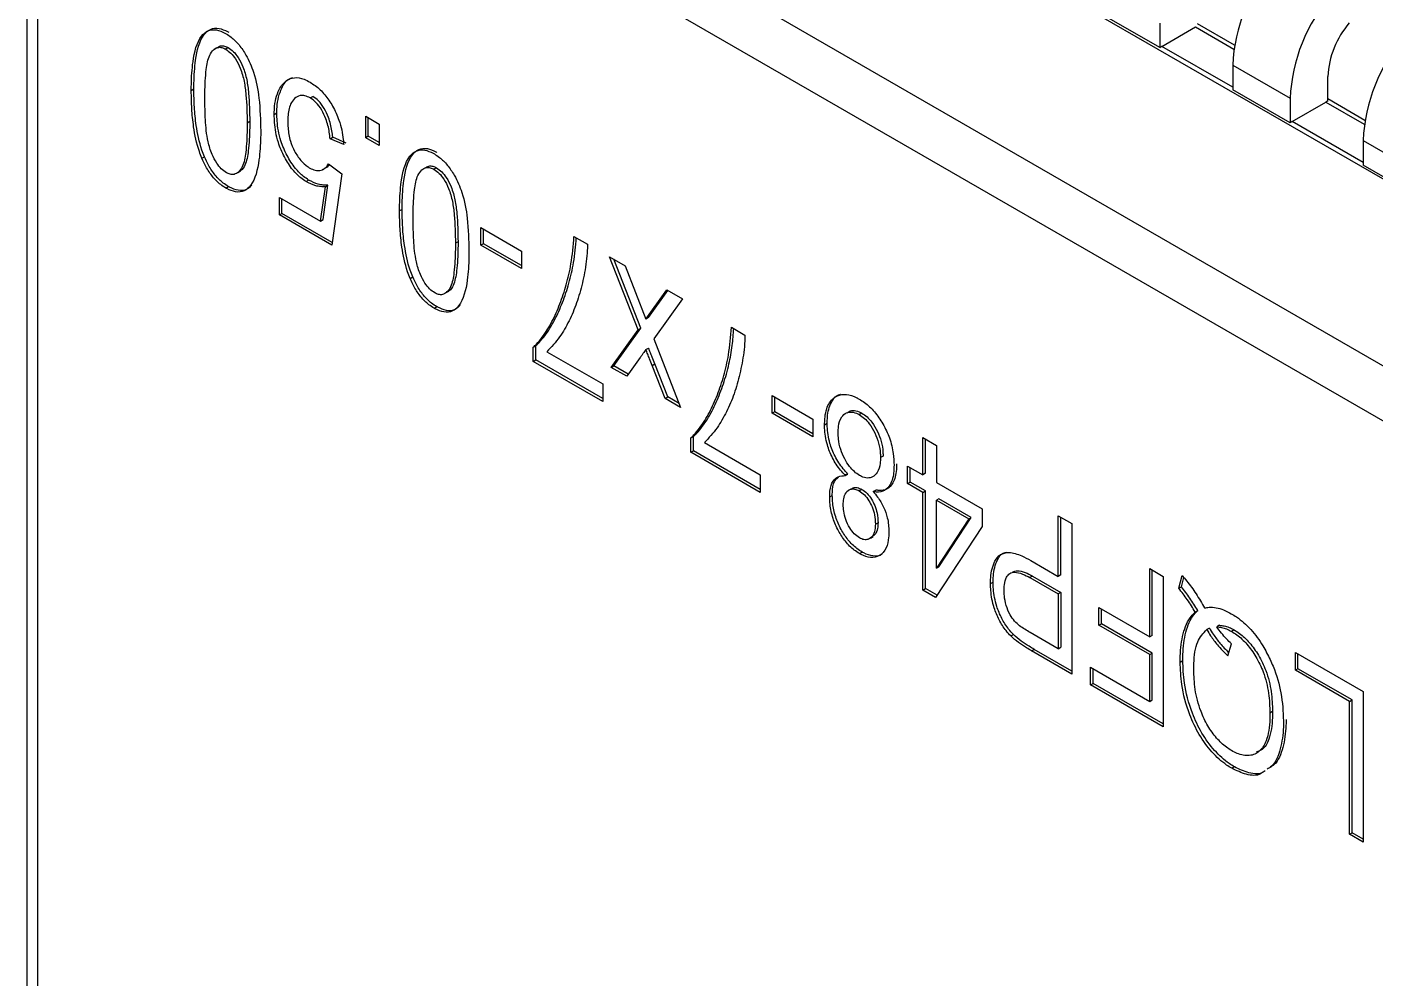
# Model space of a CAD drawing. Header units: millimetres. Extents: x 461 to 1302, y 117 to 711.
# Drawn here: x 988.08 to 995.39, y 311.55 to 316.72 of the extents above; entities that cross this region are included whole.
import ezdxf

# ---------------------------------------------------------------- set-up
doc = ezdxf.new("R2010")
doc.units = ezdxf.units.MM
doc.layers.get('0').update_dxf_attribs({"lineweight": 50})

msp = doc.modelspace()

# ---------------------------------------------------------------- linework, layer by layer
at = {"color": 7, "linetype": 'Continuous', "lineweight": 25}
for p, q in [((998.1715, 314.3108), (989.0963, 319.5498)), ((997.3644, 313.7631), (988.3891, 318.9445)), ((988.082, 318.7214), (988.082, 308.1937)), ((996.8542, 313.7588), (988.2699, 318.7144)), ((988.1406, 308.1121), (988.1406, 318.6397)), ((994.2248, 316.6035), (993.9137, 316.7831)), ((994.2248, 316.7367), (994.2248, 316.6035)), ((994.236, 316.6104), (994.4187, 316.7159)), ((989.111, 316.6022), (989.0969, 316.594)), ((989.1738, 316.6035), (989.1597, 316.5954)), ((994.6208, 316.5081), (994.9319, 316.3285)), ((994.6208, 316.5081), (994.6208, 316.3749)), ((995.137, 316.3136), (995.137, 316.4468)), ((988.9873, 316.3775), (988.9731, 316.3693)), ((989.618, 316.3308), (989.6321, 316.339)), ((994.9319, 316.1952), (994.6208, 316.3749)), ((994.9319, 316.3285), (994.9319, 316.1952)), ((994.9431, 316.2022), (995.1258, 316.3077)), ((989.2903, 316.2022), (989.2762, 316.1941)), ((989.4372, 316.2477), (989.4231, 316.2395)), ((989.919, 316.2313), (989.9925, 316.1888)), ((989.919, 316.1146), (989.919, 316.2313)), ((989.9331, 316.1228), (989.9331, 316.2231)), ((989.9925, 316.1888), (989.9925, 316.0722)), ((989.7262, 316.1093), (989.7403, 316.1174)), ((989.8138, 316.0856), (989.7403, 316.1174)), ((989.9331, 316.1228), (989.919, 316.1146)), ((989.9925, 316.0885), (989.9331, 316.1228)), ((989.7996, 316.0775), (989.7262, 316.1093)), ((989.9925, 316.0722), (989.919, 316.1146)), ((995.3279, 316.0999), (995.639, 315.9203)), ((995.3279, 316.0999), (995.3279, 315.9667)), ((989.0308, 316.003), (989.045, 316.0112)), ((989.717, 315.9724), (989.7904, 315.9179)), ((989.226, 315.9265), (989.2402, 315.9347)), ((989.6854, 315.9415), (989.6996, 315.9497)), ((989.7904, 315.9179), (989.7353, 315.5313)), ((990.2405, 315.9501), (990.2264, 315.942)), ((990.3033, 315.9515), (990.2892, 315.9433)), ((995.639, 315.787), (995.3279, 315.9667)), ((989.161, 315.8417), (989.1751, 315.8499)), ((989.5956, 315.8771), (989.6097, 315.8853)), ((989.6738, 315.6623), (989.7003, 315.8486)), ((989.6879, 315.6705), (989.7145, 315.8568)), ((989.7003, 315.8486), (989.7145, 315.8568)), ((989.4507, 315.7911), (989.6738, 315.6623)), ((989.4507, 315.6957), (989.4507, 315.7911)), ((989.4648, 315.7038), (989.4648, 315.783)), ((989.4507, 315.6957), (989.4648, 315.7038)), ((989.7353, 315.5313), (989.4507, 315.6957)), ((989.7375, 315.5464), (989.4648, 315.7038)), ((990.1168, 315.7254), (990.1027, 315.7173)), ((989.6738, 315.6623), (989.6879, 315.6705)), ((990.5435, 315.6268), (990.7639, 315.4996)), ((990.5435, 315.5314), (990.5435, 315.6268)), ((990.5576, 315.5396), (990.5576, 315.6187)), ((990.4199, 315.5502), (990.4057, 315.542)), ((990.5576, 315.5396), (990.5435, 315.5314)), ((990.7639, 315.4042), (990.5435, 315.5314)), ((990.7639, 315.4205), (990.5576, 315.5396)), ((991.0485, 315.5792), (991.122, 315.5368)), ((990.7639, 315.4996), (990.7639, 315.4042)), ((991.3966, 315.0723), (991.2414, 315.4679)), ((991.2414, 315.4679), (991.3256, 315.4192)), ((991.4108, 315.0805), (991.2638, 315.4549)), ((991.3256, 315.4192), (991.4388, 315.1309)), ((990.1604, 315.3509), (990.1745, 315.3591)), ((990.3556, 315.2744), (990.3697, 315.2826)), ((991.4388, 315.1309), (991.552, 315.2885)), ((991.453, 315.139), (991.5579, 315.2851)), ((991.6363, 315.2399), (991.481, 315.0237)), ((991.552, 315.2885), (991.6363, 315.2399)), ((990.2905, 315.1896), (990.3046, 315.1978)), ((991.453, 315.139), (991.4388, 315.1309)), ((991.2506, 314.8687), (991.3966, 315.0723)), ((991.2647, 314.8769), (991.4108, 315.0805)), ((991.3966, 315.0723), (991.4108, 315.0805)), ((991.481, 315.0237), (991.6271, 314.6513)), ((991.9026, 315.0862), (991.976, 315.0437)), ((990.8281, 314.9785), (990.8423, 314.9867)), ((990.8281, 314.9005), (990.8281, 314.9785)), ((990.8423, 314.9086), (990.8423, 314.9867)), ((990.9016, 314.9535), (991.2046, 314.7786)), ((991.4388, 314.965), (991.453, 314.9732)), ((990.8281, 314.9005), (990.8423, 314.9086)), ((991.2046, 314.6831), (990.8281, 314.9005)), ((991.2046, 314.6995), (990.8423, 314.9086)), ((991.2506, 314.8687), (991.2647, 314.8769)), ((991.3429, 314.8317), (991.2647, 314.8769)), ((991.4075, 314.9217), (991.3346, 314.8202)), ((991.4727, 314.8788), (991.4868, 314.887)), ((991.543, 314.6999), (991.4727, 314.8788)), ((991.5571, 314.708), (991.4868, 314.887)), ((991.3346, 314.8202), (991.2506, 314.8687)), ((991.2046, 314.7786), (991.2046, 314.6831)), ((991.543, 314.6999), (991.5571, 314.708)), ((991.6271, 314.6513), (991.543, 314.6999)), ((991.6188, 314.6725), (991.5571, 314.708)), ((992.123, 314.715), (992.3434, 314.5878)), ((992.123, 314.6196), (992.123, 314.715)), ((992.1371, 314.6277), (992.1371, 314.7069)), ((992.1371, 314.6277), (992.123, 314.6196)), ((992.3434, 314.4923), (992.123, 314.6196)), ((992.3434, 314.5087), (992.1371, 314.6277)), ((992.3434, 314.5878), (992.3434, 314.4923)), ((992.6096, 314.6201), (992.5955, 314.6119)), ((992.4076, 314.5575), (992.4218, 314.5656)), ((991.6822, 314.4855), (991.6963, 314.4937)), ((991.6822, 314.4075), (991.6822, 314.4855)), ((991.6963, 314.4156), (991.6963, 314.4937)), ((991.7557, 314.4605), (992.0587, 314.2855)), ((992.9403, 314.4871), (993.0137, 314.4447)), ((992.9403, 314.2856), (992.9403, 314.4871)), ((992.9544, 314.2938), (992.9544, 314.4789)), ((993.0137, 314.4447), (993.0137, 314.2432)), ((991.6822, 314.4075), (991.6963, 314.4156)), ((992.0587, 314.1901), (991.6822, 314.4075)), ((992.0587, 314.2064), (991.6963, 314.4156)), ((992.7248, 314.3875), (992.7107, 314.3794)), ((992.5158, 314.2866), (992.5344, 314.2897)), ((992.5203, 314.2815), (992.5344, 314.2897)), ((992.8576, 314.3333), (992.9403, 314.2856)), ((992.8576, 314.2379), (992.8576, 314.3333)), ((992.8718, 314.2461), (992.8718, 314.3252)), ((992.9544, 314.2938), (992.9403, 314.2856)), ((992.0587, 314.2855), (992.0587, 314.1901)), ((992.4816, 314.2744), (992.4802, 314.2736)), ((992.8576, 314.2379), (992.8718, 314.2461)), ((992.9403, 314.1902), (992.8576, 314.2379)), ((992.9544, 314.1984), (992.8718, 314.2461)), ((993.0137, 314.2432), (993.2617, 314.1001)), ((992.4352, 314.1659), (992.4493, 314.1741)), ((992.5494, 314.2081), (992.5353, 314.2)), ((992.6096, 314.2065), (992.5955, 314.1984)), ((992.6707, 314.1947), (992.6848, 314.2029)), ((992.9403, 314.1902), (992.9544, 314.1984)), ((992.9403, 313.66), (992.9403, 314.1902)), ((992.9544, 313.6681), (992.9544, 314.1984)), ((993.0279, 314.1559), (993.0137, 314.1478)), ((993.0137, 314.1478), (993.1892, 314.0465)), ((993.0137, 313.7788), (993.0137, 314.1478)), ((993.2034, 314.0546), (993.0279, 314.1559)), ((993.2617, 314.1001), (993.2617, 314.0046)), ((992.6973, 314.0253), (992.6832, 314.0172)), ((993.2617, 314.0046), (993.0096, 313.6199)), ((993.1892, 314.0465), (993.0137, 313.7788)), ((993.0279, 313.7869), (993.2034, 314.0546)), ((993.1892, 314.0465), (993.2034, 314.0546)), ((993.6749, 314.063), (993.7484, 314.0206)), ((993.6749, 313.7343), (993.6749, 314.063)), ((993.6891, 313.7424), (993.6891, 314.0548)), ((993.7484, 314.0206), (993.7484, 313.204)), ((992.6562, 313.9425), (992.6703, 313.9507)), ((992.5966, 313.8583), (992.6108, 313.8665)), ((993.0137, 313.7788), (993.0279, 313.7869)), ((993.5257, 313.8204), (993.6749, 313.7343)), ((994.1708, 313.7767), (994.2443, 313.7343)), ((994.1708, 313.4056), (994.1708, 313.7767)), ((993.3076, 313.6951), (993.3217, 313.7033)), ((993.5353, 313.7358), (993.5211, 313.7276)), ((993.5211, 313.7276), (993.6749, 313.6388)), ((993.5353, 313.7358), (993.6891, 313.647)), ((993.6891, 313.7424), (993.6749, 313.7343)), ((994.185, 313.4137), (994.185, 313.7686)), ((994.2443, 313.7343), (994.2443, 312.9178)), ((994.3282, 313.67), (994.3467, 313.7388)), ((994.3424, 313.6781), (994.3558, 313.728)), ((992.9403, 313.66), (992.9544, 313.6681)), ((993.0096, 313.6199), (992.9403, 313.66)), ((993.0173, 313.6318), (992.9544, 313.6681)), ((993.6891, 313.647), (993.6749, 313.6388)), ((993.6749, 313.6388), (993.6749, 313.3419)), ((993.6891, 313.647), (993.6891, 313.3501)), ((994.3282, 313.67), (994.3424, 313.6781)), ((993.8953, 313.5646), (994.1708, 313.4056)), ((993.8953, 313.4692), (993.8953, 313.5646)), ((993.9095, 313.4773), (993.9095, 313.5565)), ((994.4176, 313.5406), (994.4318, 313.5488)), ((993.4172, 313.411), (993.4314, 313.4191)), ((993.6749, 313.3419), (993.5226, 313.4299)), ((993.8953, 313.4692), (993.9095, 313.4773)), ((994.1708, 313.3101), (993.8953, 313.4692)), ((994.185, 313.3183), (993.9095, 313.4773)), ((994.185, 313.4137), (994.1708, 313.4056)), ((994.4942, 313.4538), (994.48, 313.4456)), ((994.5486, 313.4688), (994.5344, 313.4606)), ((994.6291, 313.4437), (994.6149, 313.4355)), ((993.5306, 313.3298), (993.5447, 313.338)), ((993.7484, 313.2204), (993.5447, 313.338)), ((993.6749, 313.3419), (993.6891, 313.3501)), ((994.5943, 313.3033), (994.6139, 313.3688)), ((993.7484, 313.204), (993.5306, 313.3298)), ((994.1708, 313.3101), (994.185, 313.3183)), ((994.1708, 313.0556), (994.1708, 313.3101)), ((994.185, 313.0638), (994.185, 313.3183)), ((994.3361, 313.2695), (994.3503, 313.2777)), ((994.9606, 313.3208), (995.3279, 313.1088)), ((994.9606, 313.2254), (994.9606, 313.3208)), ((994.9747, 313.2335), (994.9747, 313.3126)), ((993.8494, 313.2412), (994.1708, 313.0556)), ((993.8494, 313.1457), (993.8494, 313.2412)), ((993.8636, 313.1539), (993.8636, 313.233)), ((994.9747, 313.2335), (994.9606, 313.2254)), ((995.2545, 313.0557), (994.9606, 313.2254)), ((995.2686, 313.0639), (994.9747, 313.2335)), ((993.8494, 313.1457), (993.8636, 313.1539)), ((994.2443, 312.9178), (993.8494, 313.1457)), ((994.2443, 312.9341), (993.8636, 313.1539)), ((994.1708, 313.0556), (994.185, 313.0638)), ((995.2545, 313.0557), (995.2686, 313.0639)), ((995.2545, 312.3346), (995.2545, 313.0557)), ((995.2686, 312.3428), (995.2686, 313.0639)), ((995.3279, 313.1088), (995.3279, 312.2922)), ((994.837, 313.0007), (994.8228, 312.9926)), ((994.6299, 312.7009), (994.6158, 312.6927)), ((995.2545, 312.3346), (995.2686, 312.3428)), ((995.3279, 312.2922), (995.2545, 312.3346)), ((995.3279, 312.3085), (995.2686, 312.3428))]:
    msp.add_line(p, q, dxfattribs=at)
at = {"color": 8, "linetype": 'Continuous', "lineweight": 25}
for p, q in [((994.4187, 316.7159), (994.6271, 316.5956)), ((994.6304, 316.6173), (994.4299, 316.7331)), ((994.6208, 316.3883), (994.236, 316.6104)), ((995.1258, 316.3077), (995.3342, 316.1874)), ((995.3375, 316.2091), (995.137, 316.3249)), ((995.3279, 315.9801), (994.9431, 316.2022))]:
    msp.add_line(p, q, dxfattribs=at)
at = {"color": 7, "linetype": 'Continuous', "lineweight": 25}
for centre, radius, start, end in [((995.5454, 316.4644), 0.9256, 139.08836, 177.29502), ((995.8565, 316.2848), 0.9256, 139.08836, 177.29502), ((995.6147, 316.4243), 0.4783, 139.0892, 177.29496), ((996.2525, 316.0562), 0.9256, 139.08838, 177.29501), ((994.3416, 316.4285), 0.2103, 120.12269, 123.71683), ((995.219, 316.1458), 0.1869, 116.05271, 119.94213), ((995.0487, 316.0203), 0.2103, 120.12264, 123.71688)]:
    msp.add_arc(centre, radius, start, end, dxfattribs=at)
for points, knots in [([(988.9731, 316.3693), (988.9732, 316.3802), (988.9735, 316.4346), (988.9807, 316.5422), (989.0069, 316.6499), (989.0606, 316.6988), (989.1064, 316.7042), (989.1423, 316.6895), (989.1598, 316.68), (989.1618, 316.679)], [0, 0, 0, 0, 0.062369, 0.312338, 0.644411, 0.763656, 0.883952, 0.986933, 1, 1, 1, 1]), ([(988.9873, 316.3775), (988.9873, 316.3884), (988.9877, 316.4427), (988.9948, 316.5504), (989.021, 316.658), (989.0748, 316.707), (989.1205, 316.7124), (989.1565, 316.6977), (989.174, 316.6882), (989.176, 316.6871)], [0, 0, 0, 0, 0.062369, 0.312338, 0.644411, 0.763656, 0.883952, 0.986933, 1, 1, 1, 1]), ([(989.1618, 316.679), (989.1713, 316.673), (989.1957, 316.6576), (989.2341, 316.6188), (989.2777, 316.5539), (989.3211, 316.4533), (989.3459, 316.3118), (989.3483, 316.2103), (989.3496, 316.152)], [0, 0, 0, 0, 0.062487, 0.161352, 0.265034, 0.425862, 0.66997, 1, 1, 1, 1]), ([(989.0466, 316.3266), (989.0467, 316.3374), (989.0471, 316.3917), (989.051, 316.4737), (989.0654, 316.5552), (989.0911, 316.592), (989.1146, 316.6058), (989.1381, 316.6059), (989.1529, 316.5987), (989.1597, 316.5954)], [0, 0, 0, 0, 0.083509, 0.417885, 0.648598, 0.772888, 0.869625, 0.940227, 1, 1, 1, 1]), ([(989.1114, 316.6016), (989.1178, 316.6061), (989.1297, 316.6144), (989.1523, 316.614), (989.167, 316.6068), (989.1738, 316.6035)], [0, 0, 0, 0, 0.394452, 0.722375, 1, 1, 1, 1]), ([(989.1597, 316.5954), (989.1693, 316.5887), (989.1885, 316.5754), (989.2168, 316.5385), (989.2434, 316.4857), (989.2618, 316.4186), (989.2743, 316.3183), (989.2754, 316.2447), (989.2762, 316.1941)], [0, 0, 0, 0, 0.083661, 0.167814, 0.28532, 0.446215, 0.619082, 1, 1, 1, 1]), ([(989.1738, 316.6035), (989.1834, 316.5969), (989.2027, 316.5836), (989.231, 316.5466), (989.2575, 316.4938), (989.2759, 316.4268), (989.2884, 316.3265), (989.2895, 316.2529), (989.2903, 316.2022)], [0, 0, 0, 0, 0.083661, 0.167814, 0.28532, 0.446215, 0.619082, 1, 1, 1, 1]), ([(989.4231, 316.2395), (989.4233, 316.2503), (989.4243, 316.3016), (989.4409, 316.3721), (989.483, 316.426), (989.5308, 316.445), (989.5771, 316.4372), (989.6065, 316.4217), (989.6172, 316.416)], [0, 0, 0, 0, 0.080359, 0.383624, 0.592571, 0.75011, 0.908123, 1, 1, 1, 1]), ([(989.4372, 316.2477), (989.4374, 316.2584), (989.4384, 316.3099), (989.4559, 316.3785), (989.4904, 316.4304), (989.5169, 316.4384), (989.5239, 316.4404)], [0, 0, 0, 0, 0.12058, 0.575635, 0.889163, 1, 1, 1, 1]), ([(989.6172, 316.416), (989.6267, 316.4102), (989.6543, 316.393), (989.6983, 316.3504), (989.7432, 316.2847), (989.7811, 316.2), (989.7957, 316.1288), (989.7989, 316.0865), (989.7996, 316.0775)], [0, 0, 0, 0, 0.094027, 0.274828, 0.4518, 0.649592, 0.924951, 1, 1, 1, 1]), ([(989.0308, 316.003), (989.0261, 316.0152), (989.0037, 316.0726), (988.9855, 316.1647), (988.9744, 316.2738), (988.9736, 316.3374), (988.9731, 316.3693)], [0, 0, 0, 0, 0.0951477, 0.4489895, 0.7231817, 1, 1, 1, 1]), ([(989.045, 316.0112), (989.0402, 316.0233), (989.0178, 316.0807), (988.9996, 316.1729), (988.9885, 316.2819), (988.9877, 316.3456), (988.9873, 316.3775)], [0, 0, 0, 0, 0.0951477, 0.4489895, 0.7231817, 1, 1, 1, 1]), ([(989.618, 316.3308), (989.6084, 316.3355), (989.5893, 316.3448), (989.5592, 316.3446), (989.5313, 316.3298), (989.506, 316.2923), (989.4973, 316.2452), (989.4967, 316.2106), (989.4966, 316.2017)], [0, 0, 0, 0, 0.121738, 0.244194, 0.422884, 0.611158, 0.900648, 1, 1, 1, 1]), ([(989.7403, 316.1174), (989.7389, 316.129), (989.7348, 316.1638), (989.7224, 316.217), (989.6959, 316.2735), (989.6657, 316.3156), (989.6426, 316.3317), (989.6321, 316.339)], [0, 0, 0, 0, 0.14764, 0.44513, 0.640534, 0.837167, 1, 1, 1, 1]), ([(989.164, 315.9248), (989.1544, 315.9313), (989.1351, 315.9444), (989.1075, 315.9803), (989.0812, 316.0308), (989.0574, 316.1123), (989.0484, 316.213), (989.0472, 316.2884), (989.0466, 316.3266)], [0, 0, 0, 0, 0.0832548, 0.1671778, 0.2770934, 0.4321008, 0.7129659, 1, 1, 1, 1]), ([(989.7262, 316.1093), (989.7248, 316.1208), (989.7207, 316.1556), (989.7083, 316.2089), (989.6818, 316.2654), (989.6516, 316.3074), (989.6284, 316.3235), (989.618, 316.3308)], [0, 0, 0, 0, 0.14764, 0.44513, 0.640534, 0.837167, 1, 1, 1, 1]), ([(989.2762, 316.1941), (989.2761, 316.1832), (989.2757, 316.129), (989.2719, 316.0465), (989.2575, 315.9649), (989.2315, 315.9286), (989.2087, 315.9145), (989.1853, 315.9144), (989.1706, 315.9216), (989.164, 315.9248)], [0, 0, 0, 0, 0.083629, 0.418578, 0.652908, 0.774405, 0.870047, 0.94133, 1, 1, 1, 1]), ([(989.2903, 316.2022), (989.2902, 316.1914), (989.2898, 316.1372), (989.2865, 316.0538), (989.2706, 315.9748), (989.2517, 315.9415), (989.2408, 315.9358), (989.2398, 315.9353)], [0, 0, 0, 0, 0.106376, 0.532427, 0.830492, 0.985035, 1, 1, 1, 1]), ([(989.5956, 315.8771), (989.5861, 315.8832), (989.5611, 315.8992), (989.5187, 315.9431), (989.4757, 316.0104), (989.4382, 316.1001), (989.4244, 316.1783), (989.4234, 316.2257), (989.4231, 316.2395)], [0, 0, 0, 0, 0.089461, 0.236036, 0.422243, 0.61643, 0.888081, 1, 1, 1, 1]), ([(989.6097, 315.8853), (989.6003, 315.8913), (989.5753, 315.9073), (989.5328, 315.9512), (989.4899, 316.0185), (989.4523, 316.1082), (989.4386, 316.1865), (989.4375, 316.2338), (989.4372, 316.2477)], [0, 0, 0, 0, 0.089461, 0.236036, 0.422243, 0.61643, 0.888081, 1, 1, 1, 1]), ([(989.4966, 316.2017), (989.4968, 316.1907), (989.4976, 316.1574), (989.5067, 316.1031), (989.5315, 316.0411), (989.564, 315.9914), (989.5948, 315.9633), (989.6118, 315.9528), (989.6161, 315.9501)], [0, 0, 0, 0, 0.127726, 0.385485, 0.577521, 0.770216, 0.941298, 1, 1, 1, 1]), ([(989.3496, 316.152), (989.3496, 316.1411), (989.3492, 316.0868), (989.3424, 315.9791), (989.3159, 315.8718), (989.2625, 315.8223), (989.2166, 315.8165), (989.1805, 315.8312), (989.1629, 315.8407), (989.161, 315.8417)], [0, 0, 0, 0, 0.0623111, 0.3120493, 0.6429721, 0.7627446, 0.8836468, 0.987362, 1, 1, 1, 1]), ([(990.1027, 315.7173), (990.1027, 315.7281), (990.1031, 315.7825), (990.1102, 315.8901), (990.1364, 315.9978), (990.1902, 316.0467), (990.2359, 316.0521), (990.2718, 316.0375), (990.2894, 316.028), (990.2913, 316.0269)], [0, 0, 0, 0, 0.062368, 0.312333, 0.644387, 0.76366, 0.883954, 0.986933, 1, 1, 1, 1]), ([(990.1168, 315.7254), (990.1169, 315.7363), (990.1172, 315.7907), (990.1244, 315.8983), (990.1505, 316.006), (990.2043, 316.0549), (990.25, 316.0603), (990.286, 316.0456), (990.3035, 316.0361), (990.3055, 316.0351)], [0, 0, 0, 0, 0.062368, 0.312333, 0.644387, 0.76366, 0.883954, 0.986933, 1, 1, 1, 1]), ([(989.161, 315.8417), (989.1515, 315.8476), (989.1265, 315.8633), (989.0877, 315.9018), (989.0534, 315.9528), (989.0377, 315.9877), (989.0308, 316.003)], [0, 0, 0, 0, 0.180709, 0.477405, 0.772009, 1, 1, 1, 1]), ([(989.1751, 315.8499), (989.1656, 315.8558), (989.1407, 315.8714), (989.1018, 315.91), (989.0675, 315.9609), (989.0518, 315.9959), (989.045, 316.0112)], [0, 0, 0, 0, 0.180709, 0.477405, 0.772009, 1, 1, 1, 1]), ([(989.6161, 315.9501), (989.6256, 315.9455), (989.6475, 315.9349), (989.6785, 315.9365), (989.7028, 315.9502), (989.7129, 315.966), (989.717, 315.9724)], [0, 0, 0, 0, 0.220337, 0.505914, 0.799564, 1, 1, 1, 1]), ([(990.2913, 316.0269), (990.3008, 316.0209), (990.3252, 316.0055), (990.3636, 315.9668), (990.4072, 315.9018), (990.4506, 315.8012), (990.4754, 315.6598), (990.4778, 315.5583), (990.4792, 315.4999)], [0, 0, 0, 0, 0.062487, 0.161352, 0.265034, 0.425862, 0.66997, 1, 1, 1, 1]), ([(989.6987, 315.9512), (989.7058, 315.954), (989.7151, 315.9576), (989.7209, 315.9664), (989.7223, 315.9685)], [0, 0, 0, 0, 0.761919, 1, 1, 1, 1]), ([(990.1761, 315.6745), (990.1762, 315.6854), (990.1766, 315.7397), (990.1806, 315.8217), (990.1949, 315.9031), (990.2207, 315.94), (990.2441, 315.9538), (990.2676, 315.9538), (990.2824, 315.9466), (990.2892, 315.9433)], [0, 0, 0, 0, 0.083509, 0.417885, 0.648598, 0.772888, 0.869625, 0.940227, 1, 1, 1, 1]), ([(990.2409, 315.9495), (990.2474, 315.954), (990.2592, 315.9623), (990.2818, 315.9619), (990.2966, 315.9548), (990.3033, 315.9515)], [0, 0, 0, 0, 0.394452, 0.722375, 1, 1, 1, 1]), ([(990.2892, 315.9433), (990.2988, 315.9367), (990.318, 315.9233), (990.3464, 315.8864), (990.3729, 315.8336), (990.3913, 315.7666), (990.4038, 315.6662), (990.4049, 315.5926), (990.4057, 315.542)], [0, 0, 0, 0, 0.083661, 0.167814, 0.28532, 0.446215, 0.619082, 1, 1, 1, 1]), ([(990.3033, 315.9515), (990.3129, 315.9448), (990.3322, 315.9315), (990.3605, 315.8946), (990.387, 315.8418), (990.4054, 315.7747), (990.4179, 315.6744), (990.4191, 315.6008), (990.4199, 315.5502)], [0, 0, 0, 0, 0.083661, 0.167814, 0.28532, 0.446215, 0.619082, 1, 1, 1, 1]), ([(989.3011, 315.8575), (989.2929, 315.8488), (989.2739, 315.8289), (989.2305, 315.8249), (989.1946, 315.8394), (989.177, 315.8488), (989.1751, 315.8499)], [0, 0, 0, 0, 0.28346, 0.648599, 0.961832, 1, 1, 1, 1]), ([(989.7003, 315.8486), (989.6919, 315.8486), (989.6751, 315.8484), (989.6403, 315.8547), (989.6132, 315.8683), (989.5956, 315.8771)], [0, 0, 0, 0, 0.258529, 0.517959, 1, 1, 1, 1]), ([(989.7145, 315.8568), (989.7061, 315.8567), (989.6892, 315.8566), (989.6545, 315.8629), (989.6274, 315.8765), (989.6097, 315.8853)], [0, 0, 0, 0, 0.258529, 0.517959, 1, 1, 1, 1]), ([(990.1604, 315.3509), (990.1556, 315.3631), (990.1332, 315.4205), (990.115, 315.5126), (990.1039, 315.6217), (990.1031, 315.6853), (990.1027, 315.7173)], [0, 0, 0, 0, 0.0951477, 0.4489895, 0.7231817, 1, 1, 1, 1]), ([(990.1745, 315.3591), (990.1697, 315.3713), (990.1474, 315.4287), (990.1292, 315.5208), (990.1181, 315.6299), (990.1172, 315.6935), (990.1168, 315.7254)], [0, 0, 0, 0, 0.0951477, 0.4489895, 0.7231817, 1, 1, 1, 1]), ([(990.2935, 315.2728), (990.2839, 315.2793), (990.2647, 315.2923), (990.237, 315.3282), (990.2107, 315.3787), (990.187, 315.4602), (990.1779, 315.5609), (990.1767, 315.6364), (990.1761, 315.6745)], [0, 0, 0, 0, 0.083199, 0.167127, 0.27705, 0.432066, 0.712949, 1, 1, 1, 1]), ([(990.4057, 315.542), (990.4056, 315.5312), (990.4052, 315.4769), (990.4014, 315.3944), (990.387, 315.3129), (990.361, 315.2766), (990.3382, 315.2624), (990.3149, 315.2623), (990.3001, 315.2695), (990.2935, 315.2728)], [0, 0, 0, 0, 0.0836242, 0.418552, 0.6528673, 0.7743569, 0.8699933, 0.9412724, 1, 1, 1, 1]), ([(990.4199, 315.5502), (990.4198, 315.5393), (990.4193, 315.4851), (990.4161, 315.4017), (990.4002, 315.3228), (990.3812, 315.2894), (990.3703, 315.2837), (990.3694, 315.2832)], [0, 0, 0, 0, 0.106376, 0.532427, 0.830492, 0.985035, 1, 1, 1, 1]), ([(990.8281, 314.9785), (990.8338, 314.984), (990.8621, 315.0113), (990.896, 315.0577), (990.9378, 315.1314), (990.9662, 315.1958), (990.9974, 315.2806), (991.0174, 315.3532), (991.0386, 315.4571), (991.0444, 315.5285), (991.0485, 315.5792)], [0, 0, 0, 0, 0.041827, 0.209607, 0.293306, 0.460764, 0.544441, 0.711923, 0.795622, 1, 1, 1, 1]), ([(990.8423, 314.9867), (990.8479, 314.9921), (990.8762, 315.0195), (990.9101, 315.0659), (990.9519, 315.1395), (990.9803, 315.204), (991.0116, 315.2887), (991.0315, 315.3614), (991.0518, 315.4604), (991.0573, 315.5266), (991.061, 315.572)], [0, 0, 0, 0, 0.0427265, 0.2141155, 0.2996147, 0.4706748, 0.5561519, 0.7272368, 0.8127363, 1, 1, 1, 1]), ([(991.122, 315.5368), (991.1217, 315.5261), (991.1201, 315.4724), (991.1076, 315.3822), (991.0857, 315.2887), (991.0633, 315.2183), (991.0376, 315.1512), (991.0064, 315.0897), (990.9606, 315.0158), (990.9256, 314.9789), (990.9016, 314.9535)], [0, 0, 0, 0, 0.042678, 0.213882, 0.384805, 0.470176, 0.555564, 0.726482, 0.811869, 1, 1, 1, 1]), ([(990.4792, 315.4999), (990.4791, 315.4891), (990.4788, 315.4347), (990.4719, 315.327), (990.4454, 315.2197), (990.392, 315.1702), (990.3461, 315.1644), (990.31, 315.1792), (990.2924, 315.1886), (990.2905, 315.1896)], [0, 0, 0, 0, 0.0623111, 0.3120493, 0.6429721, 0.7627446, 0.8836468, 0.987362, 1, 1, 1, 1]), ([(990.2905, 315.1896), (990.281, 315.1956), (990.2561, 315.2112), (990.2172, 315.2497), (990.1829, 315.3007), (990.1672, 315.3357), (990.1604, 315.3509)], [0, 0, 0, 0, 0.180709, 0.477405, 0.772009, 1, 1, 1, 1]), ([(990.3046, 315.1978), (990.2952, 315.2037), (990.2702, 315.2194), (990.2314, 315.2579), (990.1971, 315.3089), (990.1814, 315.3438), (990.1745, 315.3591)], [0, 0, 0, 0, 0.180709, 0.477405, 0.772009, 1, 1, 1, 1]), ([(990.4307, 315.2054), (990.4224, 315.1967), (990.4035, 315.1769), (990.3601, 315.1728), (990.3241, 315.1873), (990.3066, 315.1968), (990.3046, 315.1978)], [0, 0, 0, 0, 0.28346, 0.648599, 0.961832, 1, 1, 1, 1]), ([(991.6822, 314.4855), (991.6878, 314.491), (991.7161, 314.5183), (991.75, 314.5647), (991.7918, 314.6383), (991.8202, 314.7028), (991.8515, 314.7875), (991.8715, 314.8602), (991.8926, 314.9641), (991.8985, 315.0355), (991.9026, 315.0862)], [0, 0, 0, 0, 0.041826, 0.20962, 0.293317, 0.460772, 0.544448, 0.711928, 0.795626, 1, 1, 1, 1]), ([(991.6963, 314.4937), (991.702, 314.4991), (991.7303, 314.5265), (991.7641, 314.5728), (991.8059, 314.6465), (991.8344, 314.7109), (991.8656, 314.7957), (991.8892, 314.8813), (991.908, 314.9816), (991.913, 315.0481), (991.9153, 315.0788)], [0, 0, 0, 0, 0.042722, 0.21411, 0.2996, 0.470643, 0.556111, 0.727178, 0.873789, 1, 1, 1, 1]), ([(991.976, 315.0437), (991.9757, 315.033), (991.9741, 314.9794), (991.9616, 314.8892), (991.9397, 314.7957), (991.9174, 314.7253), (991.8916, 314.6582), (991.8604, 314.5967), (991.8146, 314.5227), (991.7797, 314.4858), (991.7557, 314.4605)], [0, 0, 0, 0, 0.042678, 0.213882, 0.384805, 0.470176, 0.555564, 0.726482, 0.811869, 1, 1, 1, 1]), ([(991.4388, 314.965), (991.434, 314.9584), (991.4264, 314.9479), (991.416, 314.9335), (991.4104, 314.9257), (991.4075, 314.9217)], [0, 0, 0, 0, 0.45884, 0.729433, 1, 1, 1, 1]), ([(991.4727, 314.8788), (991.4679, 314.891), (991.4599, 314.9114), (991.4486, 314.9401), (991.4421, 314.9567), (991.4388, 314.965)], [0, 0, 0, 0, 0.422842, 0.711329, 1, 1, 1, 1]), ([(991.4868, 314.887), (991.4821, 314.8991), (991.4741, 314.9196), (991.4628, 314.9483), (991.4562, 314.9649), (991.453, 314.9732)], [0, 0, 0, 0, 0.422842, 0.711329, 1, 1, 1, 1]), ([(992.4076, 314.5575), (992.4079, 314.5682), (992.4089, 314.6105), (992.4248, 314.6737), (992.4696, 314.7165), (992.5243, 314.7262), (992.5671, 314.7121), (992.5909, 314.6993), (992.5955, 314.6968)], [0, 0, 0, 0, 0.089086, 0.350534, 0.595141, 0.775633, 0.956361, 1, 1, 1, 1]), ([(992.4218, 314.5656), (992.422, 314.5764), (992.4229, 314.6188), (992.44, 314.6793), (992.4705, 314.7191), (992.4934, 314.7225), (992.4944, 314.7226)], [0, 0, 0, 0, 0.147028, 0.578524, 0.982225, 1, 1, 1, 1]), ([(992.5955, 314.6968), (992.6049, 314.6909), (992.6334, 314.6732), (992.6797, 314.6295), (992.7265, 314.5614), (992.7629, 314.4827), (992.7817, 314.405), (992.7834, 314.3581), (992.7842, 314.3373)], [0, 0, 0, 0, 0.088126, 0.26613, 0.442312, 0.629128, 0.835573, 1, 1, 1, 1]), ([(992.4811, 314.5152), (992.4815, 314.5259), (992.4824, 314.5581), (992.4951, 314.599), (992.5233, 314.6234), (992.5546, 314.6287), (992.5796, 314.6207), (992.5932, 314.6132), (992.5955, 314.6119)], [0, 0, 0, 0, 0.140132, 0.421754, 0.628705, 0.797676, 0.966809, 1, 1, 1, 1]), ([(992.5309, 314.6215), (992.534, 314.6246), (992.5439, 314.6343), (992.5691, 314.6363), (992.5937, 314.6289), (992.6074, 314.6213), (992.6096, 314.6201)], [0, 0, 0, 0, 0.172498, 0.549082, 0.926027, 1, 1, 1, 1]), ([(992.5955, 314.6119), (992.605, 314.6056), (992.6241, 314.5929), (992.6543, 314.5591), (992.6821, 314.5129), (992.7031, 314.4564), (992.71, 314.4115), (992.7105, 314.3866), (992.7107, 314.3794)], [0, 0, 0, 0, 0.138959, 0.278354, 0.479807, 0.687196, 0.910094, 1, 1, 1, 1]), ([(992.6096, 314.6201), (992.6191, 314.6138), (992.6382, 314.6011), (992.6685, 314.5672), (992.6962, 314.521), (992.7172, 314.4645), (992.7242, 314.4197), (992.7247, 314.3947), (992.7248, 314.3875)], [0, 0, 0, 0, 0.138959, 0.278354, 0.479807, 0.687196, 0.910094, 1, 1, 1, 1]), ([(992.5203, 314.2815), (992.5116, 314.2909), (992.4854, 314.3192), (992.4485, 314.3759), (992.4169, 314.4566), (992.4081, 314.5171), (992.4077, 314.5515), (992.4076, 314.5575)], [0, 0, 0, 0, 0.123738, 0.374643, 0.612221, 0.932209, 1, 1, 1, 1]), ([(992.5344, 314.2897), (992.5258, 314.299), (992.4995, 314.3274), (992.4626, 314.3841), (992.431, 314.4648), (992.4222, 314.5253), (992.4219, 314.5596), (992.4218, 314.5656)], [0, 0, 0, 0, 0.123738, 0.374643, 0.612221, 0.932209, 1, 1, 1, 1]), ([(992.5973, 314.2821), (992.5878, 314.2884), (992.5687, 314.301), (992.5405, 314.3325), (992.5143, 314.3741), (992.4925, 314.4254), (992.4824, 314.4743), (992.4815, 314.5033), (992.4811, 314.5152)], [0, 0, 0, 0, 0.138321, 0.277278, 0.445772, 0.64018, 0.852451, 1, 1, 1, 1]), ([(992.7107, 314.3794), (992.7104, 314.3687), (992.7095, 314.3379), (992.6972, 314.2983), (992.6709, 314.2732), (992.6408, 314.2655), (992.6153, 314.2723), (992.6007, 314.2803), (992.5973, 314.2821)], [0, 0, 0, 0, 0.140883, 0.40404, 0.615339, 0.782548, 0.95003, 1, 1, 1, 1]), ([(992.7842, 314.3373), (992.7839, 314.3265), (992.7831, 314.2873), (992.7703, 314.2347), (992.735, 314.1971), (992.6996, 314.1896), (992.6767, 314.1936), (992.6707, 314.1947)], [0, 0, 0, 0, 0.123799, 0.451694, 0.683196, 0.915558, 1, 1, 1, 1]), ([(992.7983, 314.3455), (992.7981, 314.3347), (992.7973, 314.2955), (992.7844, 314.2429), (992.7491, 314.2053), (992.7137, 314.1978), (992.6909, 314.2018), (992.6848, 314.2029)], [0, 0, 0, 0, 0.123799, 0.451694, 0.683196, 0.915558, 1, 1, 1, 1]), ([(992.4352, 314.1659), (992.4355, 314.1767), (992.4364, 314.2092), (992.4491, 314.2512), (992.4803, 314.279), (992.5069, 314.2807), (992.5203, 314.2815)], [0, 0, 0, 0, 0.160795, 0.487266, 0.740671, 1, 1, 1, 1]), ([(992.4493, 314.1741), (992.4497, 314.1847), (992.4507, 314.217), (992.4597, 314.2551), (992.4778, 314.2682), (992.4831, 314.2721)], [0, 0, 0, 0, 0.258009, 0.781858, 1, 1, 1, 1]), ([(992.5508, 314.206), (992.5544, 314.2095), (992.5632, 314.2178), (992.5844, 314.2183), (992.6012, 314.2104), (992.6096, 314.2065)], [0, 0, 0, 0, 0.262486, 0.633346, 1, 1, 1, 1]), ([(992.5966, 313.8583), (992.5872, 313.8643), (992.5607, 313.881), (992.5197, 313.9217), (992.4802, 313.9825), (992.4501, 314.0518), (992.4367, 314.1152), (992.4356, 314.1521), (992.4352, 314.1659)], [0, 0, 0, 0, 0.103211, 0.288778, 0.463358, 0.657107, 0.871388, 1, 1, 1, 1]), ([(992.6108, 313.8665), (992.6013, 313.8725), (992.5749, 313.8892), (992.5339, 313.9299), (992.4943, 313.9906), (992.4643, 314.06), (992.4509, 314.1234), (992.4498, 314.1603), (992.4493, 314.1741)], [0, 0, 0, 0, 0.103211, 0.288778, 0.463358, 0.657107, 0.871388, 1, 1, 1, 1]), ([(992.5087, 314.1234), (992.5091, 314.1341), (992.51, 314.1591), (992.522, 314.1905), (992.544, 314.208), (992.5701, 314.2104), (992.587, 314.2024), (992.5955, 314.1984)], [0, 0, 0, 0, 0.183805, 0.429706, 0.672034, 0.836952, 1, 1, 1, 1]), ([(992.5955, 314.1984), (992.6051, 314.1918), (992.6243, 314.1786), (992.6485, 314.1459), (992.6673, 314.1088), (992.681, 314.064), (992.6824, 314.0342), (992.6832, 314.0172)], [0, 0, 0, 0, 0.178914, 0.359476, 0.528236, 0.731795, 1, 1, 1, 1]), ([(992.6096, 314.2065), (992.6192, 314.2), (992.6385, 314.1868), (992.6626, 314.1541), (992.6814, 314.117), (992.6952, 314.0722), (992.6965, 314.0423), (992.6973, 314.0253)], [0, 0, 0, 0, 0.178914, 0.359476, 0.528236, 0.731795, 1, 1, 1, 1]), ([(992.6707, 314.1947), (992.6791, 314.1849), (992.7007, 314.1597), (992.7294, 314.111), (992.7531, 314.0446), (992.7553, 314.0019), (992.7566, 313.9771)], [0, 0, 0, 0, 0.157959, 0.405252, 0.65437, 1, 1, 1, 1]), ([(992.5963, 313.9434), (992.5868, 313.9501), (992.5675, 313.9637), (992.5413, 314), (992.521, 314.0428), (992.5099, 314.0865), (992.5091, 314.1119), (992.5087, 314.1234)], [0, 0, 0, 0, 0.181067, 0.363579, 0.589327, 0.815589, 1, 1, 1, 1]), ([(992.6832, 314.0172), (992.6827, 314.0065), (992.6817, 313.9813), (992.6686, 313.9508), (992.6466, 313.9341), (992.6213, 313.9314), (992.6048, 313.9393), (992.5963, 313.9434)], [0, 0, 0, 0, 0.185429, 0.43686, 0.679778, 0.834394, 1, 1, 1, 1]), ([(992.6973, 314.0253), (992.6968, 314.0148), (992.6956, 313.9899), (992.6863, 313.963), (992.6732, 313.9551), (992.6691, 313.9526)], [0, 0, 0, 0, 0.3364515, 0.7926597, 1, 1, 1, 1]), ([(992.7566, 313.9771), (992.7563, 313.9663), (992.7555, 313.934), (992.7435, 313.883), (992.709, 313.8431), (992.6597, 313.8319), (992.62, 313.8457), (992.5999, 313.8565), (992.5966, 313.8583)], [0, 0, 0, 0, 0.104505, 0.315342, 0.561711, 0.777495, 0.963315, 1, 1, 1, 1]), ([(992.7195, 313.8564), (992.7191, 313.8559), (992.708, 313.8429), (992.6726, 313.8418), (992.6342, 313.8538), (992.6141, 313.8647), (992.6108, 313.8665)], [0, 0, 0, 0, 0.018157, 0.501552, 0.917819, 1, 1, 1, 1]), ([(993.3076, 313.6951), (993.3078, 313.7059), (993.3086, 313.7516), (993.323, 313.8105), (993.3595, 313.8569), (993.4107, 313.8687), (993.4691, 313.8511), (993.5093, 313.8293), (993.5257, 313.8204)], [0, 0, 0, 0, 0.080347, 0.34095, 0.498268, 0.657505, 0.859708, 1, 1, 1, 1]), ([(993.3217, 313.7033), (993.3219, 313.7141), (993.3226, 313.7599), (993.3379, 313.817), (993.3668, 313.8606), (993.3896, 313.8643), (993.3967, 313.8655)], [0, 0, 0, 0, 0.141049, 0.598535, 0.874707, 1, 1, 1, 1]), ([(993.4314, 313.4191), (993.4227, 313.4285), (993.3989, 313.454), (993.3663, 313.5066), (993.3353, 313.582), (993.323, 313.6494), (993.322, 313.6909), (993.3217, 313.7033)], [0, 0, 0, 0, 0.120919, 0.329513, 0.546593, 0.864629, 1, 1, 1, 1]), ([(993.3811, 313.6572), (993.3814, 313.6679), (993.3822, 313.695), (993.3909, 313.7293), (993.411, 313.7527), (993.4414, 313.7596), (993.4796, 313.75), (993.5079, 313.7347), (993.5211, 313.7276)], [0, 0, 0, 0, 0.1285145, 0.3253869, 0.4695317, 0.614181, 0.8201488, 1, 1, 1, 1]), ([(993.4282, 313.7588), (993.436, 313.7616), (993.4555, 313.7687), (993.4939, 313.7579), (993.5221, 313.7428), (993.5353, 313.7358)], [0, 0, 0, 0, 0.260014, 0.655052, 1, 1, 1, 1]), ([(994.3467, 313.7388), (994.3551, 313.729), (994.3818, 313.6978), (994.4237, 313.6395), (994.4534, 313.5888), (994.4684, 313.5632)], [0, 0, 0, 0, 0.1850749, 0.5879053, 1, 1, 1, 1]), ([(993.4172, 313.411), (993.4085, 313.4203), (993.3848, 313.4458), (993.3522, 313.4984), (993.3212, 313.5739), (993.3089, 313.6413), (993.3079, 313.6827), (993.3076, 313.6951)], [0, 0, 0, 0, 0.120919, 0.329513, 0.546593, 0.864629, 1, 1, 1, 1]), ([(993.5226, 313.4299), (993.5132, 313.4355), (993.4849, 313.4525), (993.4447, 313.4789), (993.4102, 313.5296), (993.391, 313.5776), (993.382, 313.6222), (993.3813, 313.6476), (993.3811, 313.6572)], [0, 0, 0, 0, 0.128634, 0.388066, 0.5251, 0.705321, 0.888172, 1, 1, 1, 1]), ([(994.4176, 313.5406), (994.4107, 313.552), (994.3968, 313.5748), (994.3681, 313.6191), (994.3441, 313.6497), (994.3282, 313.67)], [0, 0, 0, 0, 0.2522362, 0.5043836, 1, 1, 1, 1]), ([(994.4318, 313.5488), (994.4248, 313.5602), (994.411, 313.5829), (994.3823, 313.6273), (994.3583, 313.6579), (994.3424, 313.6781)], [0, 0, 0, 0, 0.2522362, 0.5043836, 1, 1, 1, 1]), ([(994.4684, 313.5632), (994.4763, 313.5645), (994.4963, 313.5679), (994.5307, 313.5654), (994.5716, 313.5538), (994.5993, 313.5392), (994.6133, 313.5319)], [0, 0, 0, 0, 0.183678, 0.461342, 0.727156, 1, 1, 1, 1]), ([(994.3361, 313.2695), (994.3363, 313.2804), (994.337, 313.3346), (994.3485, 313.4262), (994.3806, 313.5046), (994.4105, 313.5337), (994.4176, 313.5406)], [0, 0, 0, 0, 0.096841, 0.486388, 0.877579, 1, 1, 1, 1]), ([(994.3503, 313.2777), (994.3504, 313.2885), (994.3511, 313.3428), (994.3627, 313.4344), (994.3947, 313.5128), (994.4246, 313.5419), (994.4318, 313.5488)], [0, 0, 0, 0, 0.096841, 0.486388, 0.877579, 1, 1, 1, 1]), ([(994.6133, 313.5319), (994.6228, 313.5261), (994.659, 313.504), (994.7206, 313.4496), (994.7825, 313.3661), (994.8114, 313.3078), (994.8238, 313.2828)], [0, 0, 0, 0, 0.114646, 0.440183, 0.759643, 1, 1, 1, 1]), ([(993.5306, 313.3298), (993.5212, 313.3354), (993.4975, 313.3493), (993.4592, 313.374), (993.4313, 313.3986), (993.4172, 313.411)], [0, 0, 0, 0, 0.246843, 0.620491, 1, 1, 1, 1]), ([(993.5447, 313.338), (993.5353, 313.3435), (993.5116, 313.3575), (993.4733, 313.3822), (993.4454, 313.4067), (993.4314, 313.4191)], [0, 0, 0, 0, 0.246843, 0.620491, 1, 1, 1, 1]), ([(994.4096, 313.229), (994.4098, 313.2397), (994.4107, 313.2939), (994.4207, 313.3824), (994.4615, 313.4258), (994.48, 313.4456)], [0, 0, 0, 0, 0.118728, 0.598015, 1, 1, 1, 1]), ([(994.48, 313.4456), (994.487, 313.4342), (994.5047, 313.4054), (994.5422, 313.3556), (994.5751, 313.3226), (994.5943, 313.3033)], [0, 0, 0, 0, 0.212568, 0.53966, 1, 1, 1, 1]), ([(994.4942, 313.4538), (994.5012, 313.4424), (994.5189, 313.4136), (994.5536, 313.3672), (994.5834, 313.3372), (994.5995, 313.3209)], [0, 0, 0, 0, 0.22914, 0.581732, 1, 1, 1, 1]), ([(994.6139, 313.3688), (994.6049, 313.3773), (994.5863, 313.3949), (994.5595, 313.4259), (994.5428, 313.449), (994.5344, 313.4606)], [0, 0, 0, 0, 0.316804, 0.655445, 1, 1, 1, 1]), ([(994.5344, 313.4606), (994.5431, 313.4599), (994.5601, 313.4585), (994.5873, 313.4501), (994.6056, 313.4404), (994.6149, 313.4355)], [0, 0, 0, 0, 0.3401649, 0.6662166, 1, 1, 1, 1]), ([(994.5486, 313.4688), (994.5572, 313.4681), (994.5742, 313.4667), (994.6015, 313.4583), (994.6198, 313.4486), (994.6291, 313.4437)], [0, 0, 0, 0, 0.3401649, 0.6662166, 1, 1, 1, 1]), ([(994.6149, 313.4355), (994.6244, 313.4297), (994.6529, 313.4119), (994.7001, 313.3676), (994.7497, 313.2971), (994.7938, 313.2053), (994.8192, 313.0988), (994.8216, 313.028), (994.8228, 312.9926)], [0, 0, 0, 0, 0.072562, 0.219502, 0.371972, 0.538187, 0.768656, 1, 1, 1, 1]), ([(994.6291, 313.4437), (994.6385, 313.4378), (994.667, 313.4201), (994.7143, 313.3758), (994.7638, 313.3053), (994.8079, 313.2135), (994.8333, 313.107), (994.8358, 313.0362), (994.837, 313.0007)], [0, 0, 0, 0, 0.072562, 0.219502, 0.371972, 0.538187, 0.768656, 1, 1, 1, 1]), ([(994.6158, 312.6927), (994.6063, 312.6985), (994.5696, 312.7211), (994.506, 312.7786), (994.4362, 312.8747), (994.3766, 313.0018), (994.3409, 313.1391), (994.3376, 313.2295), (994.3361, 313.2695)], [0, 0, 0, 0, 0.055702, 0.217001, 0.38148, 0.547998, 0.799898, 1, 1, 1, 1]), ([(994.6299, 312.7009), (994.6205, 312.7067), (994.5837, 312.7293), (994.5202, 312.7868), (994.4504, 312.8829), (994.3908, 313.0099), (994.355, 313.1472), (994.3517, 313.2377), (994.3503, 313.2777)], [0, 0, 0, 0, 0.055702, 0.217001, 0.38148, 0.547998, 0.799898, 1, 1, 1, 1]), ([(994.8238, 313.2828), (994.8292, 313.2707), (994.8557, 313.2107), (994.8896, 313.094), (994.894, 312.9999), (994.8963, 312.9505)], [0, 0, 0, 0, 0.106578, 0.530282, 1, 1, 1, 1]), ([(994.6149, 312.7886), (994.6055, 312.7946), (994.5775, 312.812), (994.5317, 312.8561), (994.483, 312.9233), (994.4404, 313.015), (994.4134, 313.1215), (994.4108, 313.1936), (994.4096, 313.229)], [0, 0, 0, 0, 0.073172, 0.216455, 0.367498, 0.52646, 0.767675, 1, 1, 1, 1]), ([(994.8228, 312.9926), (994.8227, 312.9817), (994.8222, 312.9273), (994.8114, 312.8492), (994.7702, 312.7815), (994.7143, 312.7562), (994.6579, 312.7658), (994.6248, 312.7834), (994.6149, 312.7886)], [0, 0, 0, 0, 0.072298, 0.364146, 0.554902, 0.746414, 0.924141, 1, 1, 1, 1]), ([(994.837, 313.0007), (994.8369, 312.9899), (994.8363, 312.9353), (994.8247, 312.8591), (994.791, 312.7948), (994.76, 312.7847), (994.7487, 312.781)], [0, 0, 0, 0, 0.1089359, 0.5486834, 0.8361082, 1, 1, 1, 1]), ([(994.8963, 312.9505), (994.8962, 312.9396), (994.8957, 312.8852), (994.8822, 312.7955), (994.8505, 312.7146), (994.8154, 312.6928), (994.8069, 312.6875)], [0, 0, 0, 0, 0.096447, 0.484574, 0.874642, 1, 1, 1, 1]), ([(994.9105, 312.9586), (994.9103, 312.9478), (994.9098, 312.8934), (994.8963, 312.8037), (994.8647, 312.7228), (994.8295, 312.701), (994.821, 312.6957)], [0, 0, 0, 0, 0.096447, 0.484574, 0.874642, 1, 1, 1, 1]), ([(994.7827, 312.6705), (994.7793, 312.668), (994.7567, 312.6506), (994.6974, 312.6542), (994.642, 312.6804), (994.6158, 312.6927)], [0, 0, 0, 0, 0.084152, 0.568054, 1, 1, 1, 1]), ([(994.7968, 312.6787), (994.7935, 312.6761), (994.7708, 312.6588), (994.7116, 312.6624), (994.6561, 312.6885), (994.6299, 312.7009)], [0, 0, 0, 0, 0.084152, 0.568054, 1, 1, 1, 1])]:
    msp.add_open_spline(points, degree=3, knots=knots, dxfattribs=at)

doc.saveas('drawing.dxf')
